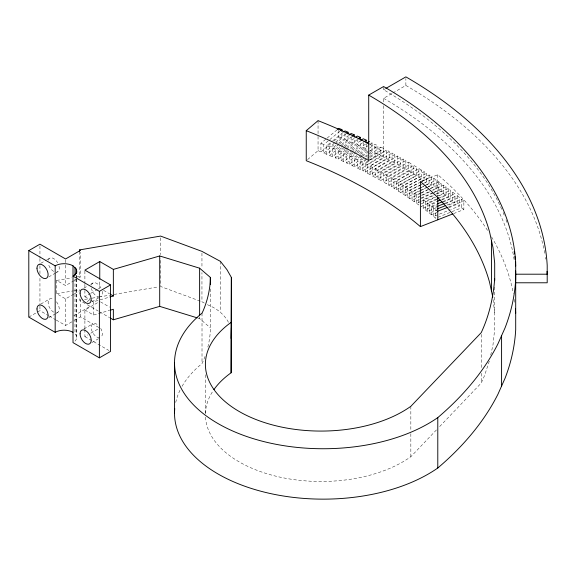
<?xml version="1.0" encoding="UTF-8"?>
<svg xmlns="http://www.w3.org/2000/svg" width="576" height="576" viewBox="0 0 576 576"><rect width="100%" height="100%" fill="white"/><g stroke="black" fill="none" stroke-linecap="round" stroke-linejoin="round"><path stroke-width="0.43" stroke-dasharray="2.88 2.16" d="M210.348 288.914L210.226 332.575A262.26 151.416 0 0 1 207.605 348.062M490.73 355.126L492.991 344.794L494.69 329.198L494.69 286.157M489.312 361.145L484.524 375.646L481.226 383.054L439.243 426.996M182.066 386.323A148.68 85.838 0 0 1 202.01 363.578L203.328 360.792A262.26 151.416 0 0 0 205.265 355.73M205.474 417.146A115.582 66.73 0 0 0 284.393 478.044A115.582 66.73 0 0 0 410.839 456.718L436.774 429.581M87.17 301.781L91.238 298.325M307.555 159.595L318.053 150.674L318.053 134.777M318.053 150.674L320.926 151.884L320.926 143.302L326.441 138.694M327.132 138.118L337.464 129.485M320.926 151.884L331.265 143.244M334.022 140.94L338.846 136.915L338.846 129.19M338.882 144.425L326.664 154.289L323.798 153.086L323.798 144.504L329.162 140.098M329.839 139.543L340.574 130.723M323.798 153.086L334.534 144.266M335.203 143.712L341.914 138.204L341.914 131.335M326.664 154.289L326.664 145.706L332.093 141.322M332.777 140.774L343.627 132.005M339.559 143.87L344.988 139.486L344.988 131.767M344.196 147.485L332.41 156.694L329.537 155.491L329.537 146.916L335.023 142.553M335.707 142.006L346.687 133.286M329.537 155.491L340.51 146.772M341.194 146.225L348.055 140.774L348.055 133.913M332.41 156.694L332.41 148.118L337.954 143.784M338.645 143.237L348.35 135.655M344.887 146.945L351.122 142.063L351.122 134.345M348.768 151.07L338.148 159.106L335.275 157.903L335.275 149.321L340.884 145.008M341.582 144.468L351.396 136.93M335.275 157.903L345.787 149.818M346.486 149.278L354.197 143.352L354.197 136.49M338.148 159.106L338.148 150.523L343.102 146.772M343.814 146.239L354.434 138.204M351.605 148.925L357.264 144.641L357.264 139.493M356.04 152.618L343.75 161.618L341.021 160.308L341.021 151.733L346.025 148.003M346.745 147.47L357.473 139.478M341.021 160.308L351.036 152.849M351.749 152.323L360.338 145.93L360.338 140.782M343.75 161.618L343.75 153.036L347.364 150.386M350.258 148.27L360.374 140.861M356.76 152.086L363.262 147.326L363.262 142.178M360.59 156.168L349.222 164.225L346.486 162.922L346.486 154.339L351.598 150.66M352.325 150.134L362.542 142.776M346.486 162.922L356.702 155.556M359.618 153.454L366.192 148.723L366.192 143.575M349.222 164.225L349.222 155.65L354.197 152.122M354.902 151.618L366.271 143.554M361.296 155.664L369.115 150.12M366.271 158.882L354.686 166.838L351.95 165.535L351.95 156.953L354.823 154.951M357.689 152.95L369.166 144.936M369.886 144.439L372.038 142.934L369.115 141.538M351.95 165.535L361.994 158.522M364.867 156.521L367.733 154.519M368.453 154.015L372.038 151.517L372.038 142.934M354.686 166.838L354.686 158.256L357.581 156.269M360.482 154.282L369.166 148.313M369.893 147.816L374.962 144.331L377.885 145.728L377.885 154.31L368.381 160.733M366.998 158.386L369.166 156.888M369.893 156.391L374.962 152.914L374.962 144.331M394.805 154.526L372.514 167.393L372.514 175.975L394.805 163.102L394.805 154.526L392.033 153.022L392.033 161.604L370.109 174.665L367.704 173.362L389.268 160.106L389.268 151.524L386.503 150.026L386.503 158.602L365.292 172.058L362.887 170.755L383.738 157.104L383.738 148.522L380.808 147.125L380.808 155.707L360.151 169.445L357.422 168.142L357.422 159.566L361.807 156.6M362.534 156.103L369.115 151.661M369.842 151.164L377.885 145.728M357.422 168.142L367.654 161.222M360.151 169.445L360.151 160.87L365.321 157.435M366.055 156.946L380.808 147.125M362.887 170.755L362.887 162.173L365.868 160.222M370.332 157.298L383.738 148.522M365.292 172.058L365.292 163.483L386.503 150.026M367.704 173.362L367.704 164.786L389.268 151.524M370.109 174.665L370.109 166.09L392.033 153.022M40.831 263.297L46.037 260.294M46.778 259.87L49.752 258.149M48.715 276.948L55.404 273.089M56.146 272.657L57.629 271.8M501.718 209.326A451.822 260.856 0 0 0 383.58 89.741L385.114 88.855M383.58 101.902L383.58 98.323L392.033 93.442M392.803 92.995L405.871 85.457L405.871 78.588M73.75 294.149L65.578 298.865L56.664 293.717L56.664 280.418L65.578 285.566L73.75 280.85M74.491 280.418L75.982 279.562M78.955 277.848L80.438 276.984L80.438 252.166M40.831 304.049L49.752 298.901M28.8 317.095L36.972 312.379M37.714 311.947L39.946 310.658L48.492 315.598M83.93 288.18L87.646 286.034M90.612 284.321L92.844 283.032M74.491 293.717L80.438 290.282M48.715 317.7L55.404 313.841M56.146 313.409L57.629 312.552M84.895 290.513L84.895 296.719L90.094 293.717M90.842 293.285L97.524 289.426M98.273 289.001L99.756 288.137L99.756 280.159M91.807 301.831L98.496 297.965M73.786 315.792L90.094 306.374M84.895 328.637L84.895 310.018L99.756 301.435M56.254 320.076L65.578 325.462L73.75 320.738M74.491 320.314L80.438 316.879L99.756 328.032M368.719 160.524L383.58 151.942L383.58 105.473M83.93 328.932L92.844 323.784M372.514 175.975L375.278 177.473L375.278 168.89L397.57 156.024L400.334 157.522L400.334 166.104L378.043 178.97L378.043 170.395L400.334 157.522M84.895 329.522L84.895 336.614L87.869 334.901M90.842 333.18L98.273 328.889M378.043 178.97L380.815 180.475L380.815 171.893L403.099 159.026L405.871 160.524L405.871 169.106L383.58 181.973L386.179 183.571L408.47 170.705L408.47 162.122L386.179 174.989L386.179 183.571M375.278 177.473L397.57 164.606L400.334 166.104M380.815 171.893L383.58 173.39L405.871 160.524M91.807 342.583L98.496 338.717M380.815 180.475L403.099 167.602L405.871 169.106M391.378 186.768L391.378 178.186L413.662 165.319L413.662 173.894L391.378 186.768L388.778 185.17L388.778 176.587L411.07 163.721L408.47 162.122M396.23 189.749L396.23 181.174L418.86 168.509L418.86 177.091L396.23 189.749L393.97 188.359L393.97 179.784L416.261 166.91L413.662 165.319M388.778 185.17L411.07 172.296L411.07 163.721M393.97 188.359L416.261 175.493L416.261 166.91M398.491 182.563L421.459 170.107L421.459 178.69L398.491 191.138L398.491 182.563L396.23 181.174M420.948 181.915L400.752 192.528L400.752 183.953L424.058 171.706L426.658 173.304L426.658 181.886L425.081 182.686M421.726 181.512L424.058 180.288L426.658 181.886M400.752 183.953L403.013 185.342L426.658 173.304M403.013 185.342L403.013 193.918L420.35 185.09M420.35 187.942L405.274 195.494L405.274 186.919L429.077 174.996L431.496 176.681L431.496 185.263L428.299 186.833M421.142 187.546L429.077 183.571L431.496 185.263M405.274 186.919L407.534 188.496L418.716 182.981M421.913 181.404L431.496 176.681M407.534 188.496L407.534 197.078L420.314 190.771M421.114 190.382L427.5 187.229M420.25 193.579L409.795 198.655L409.795 190.073L420.25 185.004M421.049 184.615L423.461 183.442M424.267 183.053L433.915 178.373L436.334 180.058L436.334 188.64L433.094 190.181M421.049 193.19L427.486 190.073M430.697 188.51L433.915 186.948L436.334 188.64M409.795 190.073L412.056 191.65L425.815 185.083M426.622 184.694L436.334 180.058M412.056 191.65L412.056 200.232L429.862 191.729M433.051 193.003L414.317 201.809L414.317 193.234L427.349 187.106M428.162 186.725L438.754 181.742L441.173 183.434L441.173 192.01L436.414 194.213M433.865 192.622L438.754 190.325L441.173 192.01M414.317 193.234L416.578 194.81L420.545 192.974M421.337 192.607L429.271 188.935M430.063 188.568L441.173 183.434M416.578 194.81L416.578 203.386L420.545 201.55M421.337 201.19L433.238 195.682M421.236 195.3L429.221 191.664M432.41 190.21L443.592 185.119L446.011 186.811L446.011 195.394L440.388 197.906M421.236 203.875L435.607 197.338M438.797 195.883L443.592 193.702L446.011 195.394M421.106 197.964L433.152 192.571M433.958 192.211L446.011 186.811M437.17 199.346L421.106 206.546L423.187 208.202L436.118 202.507M423.187 208.202L423.187 199.627L435.312 194.285M436.118 193.925L448.243 188.582L450.475 190.361L450.475 198.936L443.16 202.111M441.778 200.016L448.243 197.165L450.475 198.936M423.187 199.627L425.275 201.283L450.475 190.361M425.275 201.283L425.275 209.858L436.658 204.926M436.356 207.684L427.363 211.514L427.363 202.939L437.17 198.756M438.804 198.058L452.707 192.132L454.932 193.903L454.932 202.486L446.71 205.934M445.349 203.846L452.707 200.707L454.932 202.486M427.363 202.939L429.444 204.595L436.846 201.492M441.778 199.418L454.932 193.903M429.444 204.595L429.444 213.178L436.846 210.067M437.321 212.443L431.532 214.834L431.532 206.251L436.493 204.206M443.11 201.478L457.164 195.674L459.396 197.446L459.396 206.028L451.08 209.405M448.898 207.67L457.164 204.257L459.396 206.028M431.532 206.251L433.613 207.907L436.939 206.561M445.255 203.184L459.396 197.446M433.613 207.907L433.613 216.49L438.602 214.466M439.438 214.128L450.245 209.736M447.041 205.042L461.628 199.224L463.86 200.995L463.86 209.57L453.269 213.732M433.613 216.49L435.701 218.146L461.628 207.799L463.86 209.57M420.408 181.584L437.789 174.758A451.822 260.856 0 0 1 488.282 231.559M448.38 207.065L463.86 200.995M90.67 300.053L93.557 301.723L109.051 297.238M84.895 310.018L93.557 315.022L109.051 310.536M56.664 280.418L71.662 277.855M76.954 276.955L79.596 276.502L80.438 276.984M56.664 293.717L73.426 290.851M74.304 290.707L79.596 289.8M84.586 299.455L90.41 298.462M92.117 298.174L98.266 297.122M99.144 296.971L109.678 295.171M114.07 294.422L157.961 286.927M197.921 318.074L199.62 318.6L210.348 327.823M200.268 301.154L160.596 286.481L160.596 258.185M338.846 136.915L341.914 138.204M344.988 139.486L348.055 140.774M351.122 142.063L354.197 143.352M357.264 144.641L360.338 145.93M320.926 143.302L323.798 144.504M326.664 145.706L329.537 146.916M332.41 148.118L335.275 149.321M338.148 150.523L341.021 151.733M363.262 147.326L366.192 148.723M369.842 150.466L372.038 151.517M374.962 152.914L377.885 154.31M380.808 155.707L383.738 157.104M343.75 153.036L346.486 154.339M349.222 155.65L351.95 156.953M354.686 158.256L357.422 159.566M360.151 160.87L362.887 162.173M386.503 158.602L389.268 160.106M392.033 161.604L394.805 163.102M365.292 163.483L367.704 164.786M370.109 166.09L372.514 167.393M375.278 168.89L378.043 170.395M204.264 303.026L201.953 301.774L201.953 272.599M207.346 304.69C216.814 308.333 224.748 314.474 229.176 323.719M103.529 290.318L109.577 293.81M100.512 301.874L109.577 307.109M84.895 296.719L89.95 299.635M85.133 303.509L79.596 300.312L79.596 296.806M87.264 304.733L98.273 311.09M99.756 311.947L109.577 317.614M49.27 316.044L55.483 319.63M84.895 336.614L108.979 350.518M418.86 168.509L421.459 170.107M408.47 170.705L411.07 172.296M413.662 173.894L416.261 175.493M418.86 177.091L421.459 178.69M386.179 174.989L388.778 176.587M391.378 178.186L393.97 179.784M398.491 191.138L400.752 192.528M403.013 193.918L405.274 195.494M407.534 197.078L409.795 198.655M412.056 200.232L414.317 201.809M416.578 203.386L418.838 204.97L418.838 196.387M437.09 210.672L435.701 209.563L435.701 218.146M425.275 209.858L427.363 211.514M429.444 213.178L431.532 214.834M75.01 341.114A12.607 7.279 0 0 0 76.702 337.471L76.27 335.585L75.01 333.835L75.01 279.022M493.178 299.707L494.69 313.574M481.226 334.418L481.226 368.906M481.226 373.327L481.226 383.054M461.628 199.224L461.628 207.799M457.164 195.674L457.164 204.257M452.707 192.132L452.707 200.707M448.243 188.582L448.243 197.165M443.592 185.119L443.592 193.702M438.754 181.742L438.754 190.325M437.789 174.758L437.789 196.106M433.915 178.373L433.915 186.948M429.077 174.996L429.077 183.571M424.058 171.706L424.058 180.288M410.839 406.318L410.839 430.193M410.839 433.728L410.839 456.718M403.099 159.026L403.099 167.602M397.57 156.024L397.57 164.606M383.58 87.329L383.58 89.741M383.58 173.39L383.58 181.973M318.053 120.65L318.053 133.898M220.428 261.367L220.428 311.774M205.409 374.789L205.409 413.698M201.953 253.145L201.953 268.171M202.01 313.178L202.01 363.578M199.62 316.829L199.62 318.6M160.596 237.845L160.596 254.642M93.557 301.723L93.557 315.022M84.895 271.008L84.895 283.421M84.895 284.306L84.895 289.627M80.438 299.045L80.438 316.879M79.596 251.676L79.596 276.502M76.702 275.472L76.702 278.172M76.702 279.065L76.702 337.471M76.27 275.386L76.27 278.086M76.27 278.978L76.27 335.585M65.578 259.855L65.578 264.29M65.578 265.176L65.578 285.566M65.578 298.865L65.578 325.462M39.946 245.966L39.946 257.652M39.946 258.545L39.946 264.838M39.946 265.738L39.946 273.823M39.946 278.316L39.946 305.273M39.946 306.166L39.946 310.658M405.871 85.457A483.343 279.058 0 0 1 544.997 254.772M545.436 257.386A483.343 279.058 0 0 1 545.702 259.135M383.58 98.323A451.822 260.856 0 0 1 514.433 261.662M503.1 212.508A451.822 260.856 0 0 1 504.72 216.497M505.987 219.823A451.822 260.856 0 0 1 506.902 222.358M491.558 236.887A451.822 260.856 0 0 1 513.31 293.407M514.31 299.412A451.822 260.856 0 0 1 514.771 302.854M369.922 144.382A451.822 260.856 0 0 1 383.58 151.942M53.69 271.411A7.884 4.55 60 0 1 48.305 263.534M48.305 260.201A7.884 4.55 60 0 1 57.629 262.699M59.076 266.422A7.884 4.55 60 0 1 56.477 272.16M53.69 312.163A7.884 4.55 60 0 1 48.118 302.508A7.884 4.55 60 0 1 53.69 299.297M56.477 301.766A7.884 4.55 60 0 1 56.477 312.912M99.569 297.036A7.884 4.55 60 0 1 91.404 288.41M91.404 285.084A7.884 4.55 60 0 1 95.818 282.96A7.884 4.55 60 0 1 101.347 288.799M102.168 291.298A7.884 4.55 60 0 1 100.721 296.683M99.569 337.788A7.884 4.55 60 0 1 91.26 328.255A7.884 4.55 60 0 1 98.23 325.224M100.721 328.334A7.884 4.55 60 0 1 100.721 337.435M175.723 402.444A148.68 85.838 0 0 1 180.511 389.196M205.416 413.791A115.582 66.73 0 0 1 213.062 390.852"/><path stroke-width="0.86" d="M213.955 389.556A115.582 66.73 0 0 1 231.134 372.766L231.365 277.416L226.93 269.633L220.428 261.367L201.953 251.374L160.596 236.074L79.596 249.905L79.596 251.676M231.134 372.766L231.365 277.416M231.134 338.45L231.365 327.823M73.008 332.323A12.607 7.279 0 0 0 55.174 332.323L28.8 317.095L28.8 250.603L55.174 265.831A12.607 7.279 0 0 1 73.008 265.831L73.008 342.619L99.382 357.847L110.527 351.41L110.527 284.926L84.895 270.122L99.756 261.547L113.35 269.395L159.703 255.967L199.62 268.193L210.348 277.416L210.226 282.168A262.26 151.416 0 0 1 203.328 310.392L202.01 313.178A148.68 85.838 0 0 0 232.711 431.006A148.68 85.838 0 0 0 437.789 417.607A451.814 260.856 0 0 0 497.974 343.757L505.044 327.888A451.836 260.863 0 0 0 515.7 279.173L515.693 270.979M494.69 278.791C493.344 297.338 489.118 315.77 481.226 332.647L410.839 406.318A115.582 66.73 0 0 1 248.278 416.218A115.582 66.73 0 0 1 231.134 322.366M452.455 214.049L420.408 226.62A430.812 248.724 0 0 0 306.245 160.711L306.245 130.68L318.053 120.65A451.822 260.856 0 0 1 369.144 143.971M337.464 129.485L338.846 128.333L341.914 129.622L341.914 131.335M340.574 130.723L341.914 129.622M343.627 132.005L344.988 130.91L348.055 132.199L348.055 133.913M346.687 133.286L348.055 132.199M349.049 135.108L351.122 133.488L354.197 134.77L354.197 136.49M352.094 136.39L354.197 134.77M355.853 137.131L357.264 136.058L360.338 137.347L360.338 139.925M358.193 138.946L360.338 137.347M361.094 140.335L363.262 138.744L366.192 140.141L366.192 142.718M364.003 141.718L366.192 140.141M366.984 143.05L369.115 141.538M28.8 250.603L39.946 244.174L65.578 258.97L80.438 250.394L79.596 249.905M306.245 130.68A430.812 248.724 0 0 1 368.719 160.524L368.719 95.105L383.58 86.53A451.836 260.863 0 0 1 515.7 262.786L515.7 329.58A451.836 260.863 0 0 1 505.044 378.288L497.974 394.164A451.814 260.856 0 0 1 437.789 468.007A148.68 85.838 0 0 1 269.014 493.236A148.68 85.838 0 0 1 174.758 408.564M385.884 88.416L405.871 76.874A483.343 279.058 0 0 1 547.2 265.435L547.2 282.78L515.693 282.78M73.008 265.831L76.27 269.1L76.702 270.979A12.607 7.279 0 0 1 73.008 276.127L99.382 291.355L110.527 284.926M437.17 198.756L438.804 198.058M437.666 201.146L440.136 200.11M437.321 203.861L442.282 201.816M437.774 206.222L444.427 203.522M437.321 208.922L445.421 205.69M437.789 211.226L447.566 207.389M109.908 296.986L113.35 295.992L113.35 269.395M109.908 310.284L113.35 309.29L113.35 319.795L159.703 306.374L197.071 317.815M515.693 274.198L547.2 274.198M110.333 294.242L113.35 295.992M110.333 318.053L113.35 319.795M492.797 297.115L489.6 282.478A430.812 248.724 0 0 0 420.408 181.584L420.408 226.62M501.588 335.664L501.588 386.064M494.69 280.706L494.69 263.167L492.991 247.572L489.6 232.07A430.812 248.724 0 0 0 368.719 95.105M491.472 240.646L491.472 291.053M437.789 196.992L437.789 219.802M437.789 417.607L437.789 468.007M210.348 277.416L210.348 284.486M199.62 268.193L199.62 315.058M174.528 362.549L174.528 412.949M159.703 255.967L159.703 306.374M99.756 261.547L99.756 279.274M99.382 291.355L99.382 357.847M76.702 270.979L76.702 272.779M76.27 269.1L76.27 273.593M75.01 267.343L75.01 275.429M55.174 265.831L55.174 332.323M547.034 271.382A483.343 279.058 0 0 1 547.2 274.01M514.181 251.366A451.822 260.856 0 0 1 514.555 253.944M514.879 256.529A451.822 260.856 0 0 1 515.16 259.114M515.398 261.698A451.822 260.856 0 0 1 515.693 266.004M515.405 308.88A451.836 260.863 0 0 1 515.7 313.193M36.972 268.193A7.884 4.55 60 0 0 45.331 278.59A7.884 4.55 60 0 0 45.331 267.444A7.884 4.55 60 0 0 36.972 268.193M36.972 308.945A7.884 4.55 60 0 0 45.331 319.342A7.884 4.55 60 0 0 45.331 308.196A7.884 4.55 60 0 0 36.972 308.945M80.064 293.076A7.884 4.55 60 0 0 88.423 303.473A7.884 4.55 60 0 0 88.423 292.327A7.884 4.55 60 0 0 80.064 293.076M80.064 333.828A7.884 4.55 60 0 0 88.423 344.225A7.884 4.55 60 0 0 88.423 333.079A7.884 4.55 60 0 0 80.064 333.828"/></g></svg>
